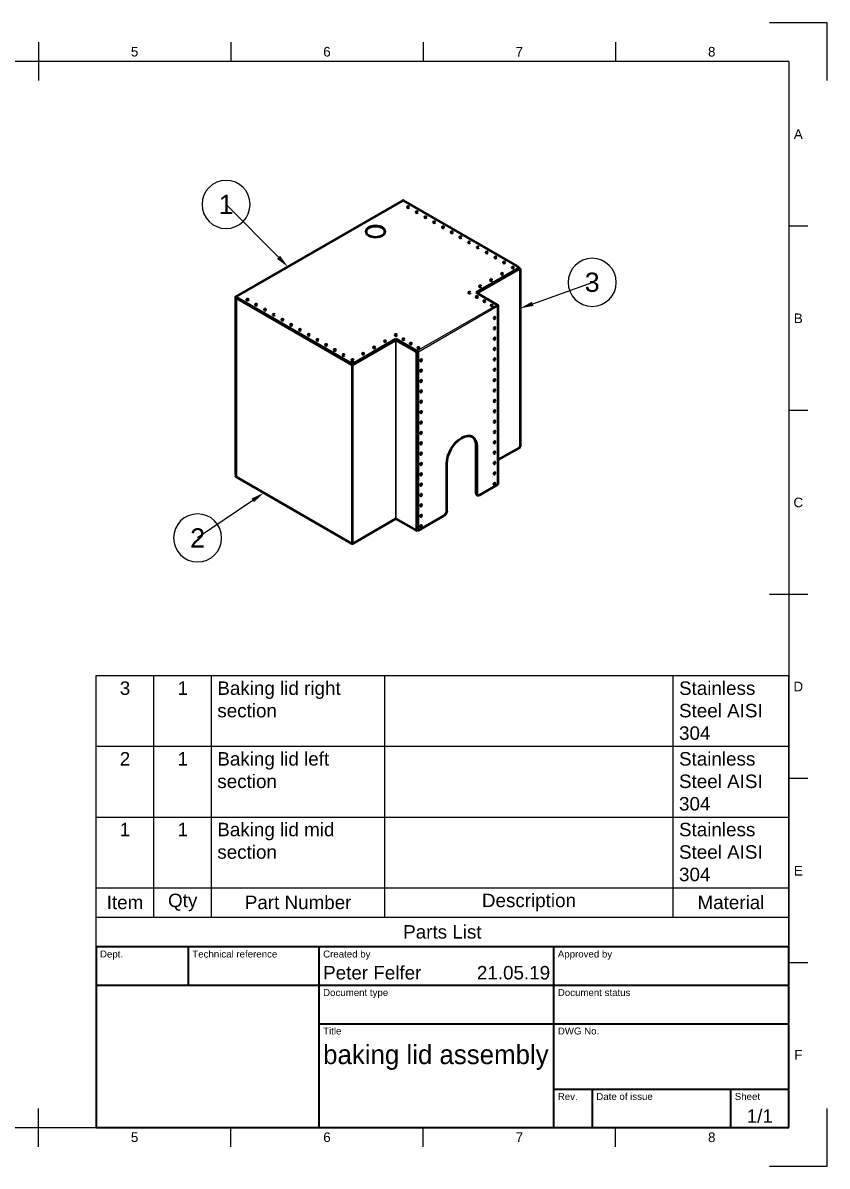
# Model space of a CAD drawing. Header units: millimetres. Extents: x 0 to 420, y 0 to 297.
# Drawn here: x 211 to 420, y 0 to 297 of the extents above; entities that cross this region are included whole.
import ezdxf
from ezdxf import colors
from ezdxf.entities.mleader import LeaderData, LeaderLine
from ezdxf.enums import TextEntityAlignment as Align
from ezdxf.math import Vec2, Vec3

# ---------------------------------------------------------------- set-up
doc = ezdxf.new("R2010")
doc.units = ezdxf.units.MM
doc.header["$LTSCALE"] = 0.75
for name, color, linetype, lineweight in [('Balloons', 7, 'Continuous', 25), ('Border', 7, 'Continuous', 25), ('Parts Lists', 7, 'Continuous', 25), ('TitleBlock', 7, 'Continuous', 35), ('Visible', 7, 'Continuous', 50), ('Visible Narrow', 7, 'Continuous', 25)]:
    doc.layers.add(name, color=color, linetype=linetype, lineweight=lineweight)
doc.styles.add('FusionTitle', font='')
doc.styles.get("Standard").update_dxf_attribs({"font": 'arial.ttf'})
doc.styles.get('FusionTitle').set_extended_font_data('Arial Unicode MS')

# ---------------------------------------------------------------- blocks, each defined once
blk = doc.blocks.new('ISO_A3_SHEET')
at = {"layer": 'Border'}
for p, q in [((420, 297), (405, 297)), ((420, 282), (420, 297)), ((215, 292), (215, 282)), ((265, 292), (265, 287)), ((315, 292), (315, 287)), ((365, 292), (365, 287)), ((410, 287), (20, 287)), ((410, 287), (410, 10)), ((415, 244.16666), (410, 244.16666)), ((415, 196.33333), (410, 196.33333)), ((415, 148.5), (405, 148.5)), ((415, 100.66667), (410, 100.66667)), ((415, 52.83334), (410, 52.83334)), ((215, 5), (215, 15)), ((420, 0), (420, 15)), ((20, 10), (410, 10)), ((265, 5), (265, 10)), ((315, 5), (315, 10)), ((365, 5), (365, 10)), ((405, 0), (420, 0))]:
    blk.add_line(p, q, dxfattribs=at)
at = {"layer": 'Border', "style": 'FusionTitle'}
for s, p in [('5', (240, 289.5)), ('6', (290, 289.5)), ('7', (340, 289.5)), ('8', (390, 289.5)), ('A', (412.5, 268.08333)), ('B', (412.5, 220.25)), ('C', (412.5, 172.41667)), ('D', (412.5, 124.58334)), ('E', (412.5, 76.75001)), ('F', (412.5, 28.91668)), ('5', (240, 7.5)), ('6', (290, 7.5)), ('7', (340, 7.5)), ('8', (390, 7.5))]:
    blk.add_text(s, height=2.5, dxfattribs=at).set_placement(p, align=Align.MIDDLE)
blk = doc.blocks.new('ISO_TITLEBLOCK')
at = {"layer": 'TitleBlock'}
for p, q in [((0, 47), (-180, 47)), ((-180, 47), (-180, 0)), ((-156, 37), (-156, 47)), ((-122, 0), (-122, 47)), ((-61, 0), (-61, 47)), ((0, 0), (0, 47)), ((-180, 37), (0, 37)), ((-122, 27), (0, 27)), ((-61, 10), (0, 10)), ((-51, 0), (-51, 10)), ((-15, 0), (-15, 10)), ((-180, 0), (0, 0))]:
    blk.add_line(p, q, dxfattribs=at)
at = {"layer": 'TitleBlock', "style": 'FusionTitle'}
for s, p in [('Dept.', (-179, 46)), ('Technical reference', (-155, 46)), ('Created by', (-121, 46)), ('Approved by', (-60, 46)), ('Document type', (-121, 36)), ('Document status', (-60, 36)), ('Title', (-121, 26)), ('DWG No.', (-60, 26)), ('Rev.', (-60, 9)), ('Date of issue', (-50, 9)), ('Sheet', (-14, 9))]:
    blk.add_text(s, height=1.8, dxfattribs=at).set_placement(p, align=Align.TOP_LEFT)
for tag, p, height in [('DEPT', (-179, 38.5), 3.5), ('TECHNICAL_REFERENCE', (-155, 38.5), 3.5), ('CREATED_BY', (-121, 38.5), 3.5), ('APPROVED_BY', (-60, 38.5), 3.5), ('DOCUMENT_TYPE', (-121, 28.5), 3.5), ('DOCUMENT_STATUS', (-60, 28.5), 3.5), ('TITLE_1', (-121, 16.5), 5), ('TITLE_2', (-121, 9), 5), ('TITLE_3', (-121, 1.5), 5), ('DATE_OF_ISSUE', (-50, 1.5), 3.5)]:
    blk.add_attdef(tag, p, '', height=height, dxfattribs=at)
for tag, p in [('CREATED_DATE', (-62, 38.5)), ('APPROVED_DATE', (-1, 38.5))]:
    blk.add_attdef(tag, text='', height=3.5, dxfattribs=at).set_placement(p, align=Align.RIGHT)
for tag, height, p in [('DRAWING_NUMBER', 5, (-30.5, 16.6)), ('REV', 3.5, (-56, 3.1)), ('SHEET', 3.5, (-7.5, 3.1))]:
    blk.add_attdef(tag, text='', height=height, dxfattribs=at).set_placement(p, align=Align.MIDDLE)
blk = doc.blocks.new('*T7')
at = {"layer": 'Parts Lists', "color": 0, "linetype": 'ByBlock', "lineweight": -2, "transparency": 16777216}
for p, q in [((0, 70.420646), (180, 70.420646)), ((0, 0), (0, 70.420646)), ((15, 7.666667), (15, 70.420646)), ((30, 7.666667), (30, 70.420646)), ((75, 7.666667), (75, 70.420646)), ((150, 7.666667), (150, 70.420646)), ((180, 0), (180, 70.420646)), ((0, 52.058208), (180, 52.058208)), ((0, 33.695771), (180, 33.695771)), ((0, 15.333333), (180, 15.333333)), ((0, 7.666667), (180, 7.666667)), ((0, 0), (180, 0))]:
    blk.add_line(p, q, dxfattribs=at)
at = {"layer": 'Parts Lists', "color": 0, "transparency": 16777216, "char_height": 3.5}
for s, insert, width, attachment_point in [('3', (7.5, 68.920646), 12, 2), ('1', (22.5, 68.920646), 12, 2), ('Baking lid right section', (31.5, 68.920646), 42, 1), ('Stainless Steel AISI 304', (151.5, 68.920646), 27, 1), ('2', (7.5, 50.558208), 12, 2), ('1', (22.5, 50.558208), 12, 2), ('Baking lid left section', (31.5, 50.558208), 42, 1), ('Stainless Steel AISI 304', (151.5, 50.558208), 27, 1), ('1', (7.5, 32.195771), 12, 2), ('1', (22.5, 32.195771), 12, 2), ('Baking lid mid section', (31.5, 32.195771), 42, 1), ('Stainless Steel AISI 304', (151.5, 32.195771), 27, 1), ('Item', (7.5, 11.5), 12, 5), ('Qty', (22.5, 11.5), 12, 5), ('Part Number', (52.5, 11.5), 42, 5), ('Description', (112.5, 11.5), 72, 5), ('Material', (165, 11.5), 27, 5), ('Parts List', (90, 3.833333), 177, 5)]:
    blk.add_mtext(s, dxfattribs=dict(at, insert=insert, width=width, attachment_point=attachment_point))
blk = doc.blocks.new('*B9')
at = {"transparency": 16777216}
for start, end in [(90, 270), (270, 90)]:
    blk.add_arc((0, 0), 6.25, start, end, dxfattribs=at)
at = {"transparency": 16777216, "insert": (0, 0), "char_height": 5, "attachment_point": 5}
blk.add_mtext('2', dxfattribs=at)
blk = doc.blocks.new('*B10')
at = {"transparency": 16777216}
for start, end in [(90, 270), (270, 90)]:
    blk.add_arc((0, 0), 6.25, start, end, dxfattribs=at)
at = {"transparency": 16777216, "insert": (0, 0), "char_height": 5, "attachment_point": 5}
blk.add_mtext('1', dxfattribs=at)
blk = doc.blocks.new('*B11')
at = {"transparency": 16777216}
for start, end in [(90, 270), (270, 90)]:
    blk.add_arc((0, 0), 6.25, start, end, dxfattribs=at)
at = {"transparency": 16777216, "insert": (0, 0), "char_height": 5, "attachment_point": 5}
blk.add_mtext('3', dxfattribs=at)

msp = doc.modelspace()

# ---------------------------------------------------------------- linework, layer by layer
at = {"layer": 'Visible', "extrusion": (0.707107, -0.407196, 0.578093)}
for p, q in [((309.7487, 250.8345), (266.2616, 225.7919)), ((339.3847, 233.8397), (309.8984, 250.8198)), ((328.7781, 226.9174), (339.3847, 233.0253)), ((328.8846, 226.8561), (339.3847, 232.9027)), ((339.6611, 233.5367), (339.9918, 233.3462)), ((339.8047, 233.2667), (339.6748, 233.2667)), ((339.6776, 233.3099), (339.6776, 233.4325)), ((339.8047, 233.3531), (339.6776, 233.3531)), ((339.8047, 233.3531), (339.8047, 233.2667)), ((340.1797, 233.0646), (340.1797, 186.8323)), ((266.4113, 225.7772), (295.8977, 208.7972)), ((334.2229, 223.782), (328.7781, 226.9174)), ((266.1992, 225.6541), (266.1992, 180.1167)), ((266.3052, 225.593), (266.3052, 180.0557)), ((266.3234, 225.4093), (266.3234, 179.177)), ((295.8977, 208.6745), (266.4113, 225.6546)), ((266.4113, 225.5674), (266.487, 225.611)), ((266.4113, 225.5674), (266.4895, 225.5224)), ((266.4113, 225.5315), (266.4113, 225.5674)), ((266.4113, 225.5315), (266.4732, 225.4959)), ((328.9024, 225.6931), (328.9024, 225.6568)), ((334.435, 223.4145), (334.435, 177.0596)), ((297.3119, 208.7972), (307.9185, 214.9051)), ((307.9185, 214.7825), (297.3119, 208.6745)), ((307.9185, 214.7825), (307.9185, 214.9051)), ((307.9185, 214.9051), (313.3632, 211.7697)), ((313.3632, 211.6471), (307.9185, 214.7825)), ((308.1306, 215.8469), (308.1306, 215.8766)), ((308.1306, 214.6274), (308.1306, 214.6603)), ((313.1511, 211.4018), (313.2571, 211.4629)), ((313.3632, 211.6471), (313.3632, 211.6466)), ((313.3725, 211.6412), (313.3632, 211.6466)), ((313.4693, 165.1084), (313.4693, 211.4633)), ((313.5753, 211.4023), (313.5753, 165.0473)), ((296.5298, 209.4227), (296.5298, 209.3)), ((296.5298, 208.4327), (296.5298, 208.5075)), ((296.5298, 208.4327), (296.5298, 208.31)), ((296.6798, 209.3), (296.6798, 209.4227)), ((296.6798, 208.4327), (296.6798, 208.5075)), ((296.6798, 208.4327), (296.6798, 208.31)), ((328.8135, 174.7621), (328.8135, 187.0253)), ((328.9196, 186.9642), (328.9196, 174.701)), ((340.0918, 186.7102), (334.435, 183.4526)), ((321.1414, 170.2219), (321.1414, 182.4851)), ((296.3926, 161.7898), (266.4113, 179.0549)), ((329.6267, 174.2907), (334.435, 177.0596)), ((329.1276, 174.2416), (329.0216, 174.3027)), ((307.8124, 168.1217), (296.8169, 161.7898)), ((313.1511, 165.1695), (308.0245, 168.1217)), ((313.5753, 165.0473), (320.4343, 168.9971)), ((313.5753, 165.0473), (313.4693, 165.1084))]:
    msp.add_line(p, q, dxfattribs=at)
at = {"layer": 'Visible'}
for centre, major_axis, ratio, start_param, end_param in [((309.8984, 250.5745), (-0.1497, 0.26), 0.57809312, -0.78346445, 0), ((311.0733, 249.0026), (-0.25, 0), 0.5758617, 3.58155794, 5.84322002), ((311.0733, 248.8799), (-0.25, 0), 0.5758617, 4.16103515, 5.26374281), ((313.3442, 247.6948), (-0.25, 0), 0.5758617, 3.58155794, 5.84322002), ((313.3442, 247.5722), (0.25, 0), 0.5758617, 1.0194425, 2.12215016), ((315.6151, 246.3871), (-0.25, 0), 0.5758617, 3.58155794, 5.84322002), ((302.6152, 242.6754), (2.5, 0), 0.5758617, 0.04260369, 3.09898896), ((315.6151, 246.2645), (0.25, 0), 0.5758617, 1.0194425, 2.12215016), ((317.886, 245.0794), (0.25, 0), 0.5758617, 0.43996528, 2.70162737), ((317.886, 244.9568), (-0.25, 0), 0.5758617, 4.16103515, 5.26374281), ((320.1569, 243.7717), (0.25, 0), 0.5758617, 0.43996528, 2.70162737), ((320.1569, 243.649), (-0.25, 0), 0.5758617, 4.16103515, 5.26374281), ((322.4278, 242.4639), (0.25, 0), 0.5758617, 0.43996528, 2.70162737), ((322.4278, 242.3413), (-0.25, 0), 0.5758617, 4.16103515, 5.26374281), ((324.6987, 241.1562), (0.25, 0), 0.5758617, 0.43996528, 2.70162737), ((324.6987, 241.0336), (-0.25, 0), 0.5758617, 4.16103515, 5.26374281), ((326.9696, 239.8485), (0.25, 0), 0.5758617, 0.43996528, 2.70162737), ((326.9696, 239.7259), (-0.25, 0), 0.5758617, 4.16103515, 5.26374281), ((329.2405, 238.5408), (0.25, 0), 0.5758617, 0.43996528, 2.70162737), ((329.2405, 238.4181), (-0.25, 0), 0.5758617, 4.16103515, 5.26374281), ((331.5114, 237.233), (-0.25, 0), 0.5758617, 3.58155794, 5.84322002), ((331.5114, 237.1104), (0.25, 0), 0.5758617, 1.0194425, 2.12215016), ((333.7823, 235.9253), (0.25, 0), 0.5758617, 0.43996528, 2.70162737), ((333.7823, 235.8027), (0.25, 0), 0.5758617, 1.0194425, 2.12215016), ((336.0532, 234.6176), (0.25, 0), 0.5758617, 0.43996528, 2.70162737), ((336.0532, 234.495), (-0.25, 0), 0.5758617, 4.16103515, 5.26374281), ((335.4956, 231.6811), (0.25, 0), 0.5758617, 0.43996528, 2.70162737), ((335.4956, 231.5585), (0.25, 0), 0.5758617, 1.0194425, 2.12215016), ((338.3241, 233.3099), (0.25, 0), 0.5758617, 0.43996528, 2.70162737), ((338.3241, 233.1872), (-0.25, 0), 0.5758617, 4.16103515, 5.26374281), ((338.6776, 233.3099), (1, 0), 0.5758617, -0.78539816, 0), ((339.8797, 233.0646), (-0.15, 0), 0.5758617, 3.4496788, 3.62824115), ((332.6672, 230.0523), (0.25, 0), 0.5758617, 0.43996528, 2.70162737), ((332.6672, 229.9297), (0.25, 0), 0.5758617, 1.0194425, 2.12215016), ((266.4113, 225.532), (-0.1497, 0.26), 0.57809312, -0.78346445, 0.78733187), ((327.0104, 226.7947), (-0.25, 0), 0.5758617, 3.58155794, 5.84322002), ((328.9549, 225.6749), (-0.25, 0), 0.5758617, 3.58155794, 5.84322002), ((328.8842, 226.7327), (-0.1497, 0.26), 0.57809312, 4.45698616, 5.07594893), ((329.8388, 228.4235), (0.25, 0), 0.5758617, 0.43996528, 2.70162737), ((329.8388, 228.3009), (0.25, 0), 0.5758617, 1.0194425, 2.12215016), ((266.4113, 225.532), (-0.0749, 0.13), 0.57809312, -0.78346445, 0.78733187), ((269.354, 224.978), (0.25, 0), 0.5758617, 0.43996528, 2.70162737), ((269.354, 224.8554), (-0.25, 0), 0.5758617, 4.16103515, 5.26374281), ((271.6249, 223.6703), (-0.25, 0), 0.5758617, 3.58155794, 5.84322002), ((271.6249, 223.5477), (-0.25, 0), 0.5758617, 4.16103515, 5.26374281), ((328.9549, 225.5523), (-0.25, 0), 0.5758617, 4.16103515, 5.26374281), ((330.8995, 224.5552), (0.25, 0), 0.5758617, 0.43996528, 2.70162737), ((330.8995, 224.4325), (-0.25, 0), 0.5758617, 4.16103515, 5.26374281), ((332.844, 223.4354), (0.25, 0), 0.5758617, 0.43996528, 2.70162737), ((332.844, 223.3127), (-0.25, 0), 0.5758617, 4.16103515, 5.26374281), ((273.8958, 222.3626), (-0.25, 0), 0.5758617, 3.58155794, 5.84322002), ((273.8958, 222.2399), (-0.25, 0), 0.5758617, 4.16103515, 5.26374281), ((276.1667, 221.0548), (0.25, 0), 0.5758617, 0.43996528, 2.70162737), ((276.1667, 220.9322), (-0.25, 0), 0.5758617, 4.16103515, 5.26374281), ((278.4376, 219.7471), (0.25, 0), 0.5758617, 0.43996528, 2.70162737), ((333.339, 220.4572), (0.1248, 0.2166), 0.57809312, 4.15170592, 5.27307204), ((333.445, 220.3962), (0.1248, 0.2166), 0.57809312, 3.57883851, 5.84593945), ((278.4376, 219.6245), (-0.25, 0), 0.5758617, 4.16103515, 5.26374281), ((280.7085, 218.4394), (-0.25, 0), 0.5758617, 3.58155794, 5.84322002), ((280.7085, 218.3168), (-0.25, 0), 0.5758617, 4.16103515, 5.26374281), ((282.9794, 217.1317), (0.25, 0), 0.5758617, 0.43996528, 2.70162737), ((282.9794, 217.009), (0.25, 0), 0.5758617, 1.0194425, 2.12215016), ((333.339, 217.7641), (0.1248, 0.2166), 0.57809312, 4.15170592, 5.27307204), ((333.445, 217.7031), (0.1248, 0.2166), 0.57809312, 3.57883851, 5.84593945), ((285.2503, 215.8239), (0.25, 0), 0.5758617, 0.43996528, 2.70162737), ((285.2503, 215.7013), (-0.25, 0), 0.5758617, 4.16103515, 5.26374281), ((287.5212, 214.5162), (-0.25, 0), 0.5758617, 3.58155794, 5.84322002), ((287.5212, 214.3936), (-0.25, 0), 0.5758617, 4.16103515, 5.26374281), ((305.0901, 214.1717), (0.25, 0), 0.5758617, 0.43996528, 2.70162737), ((305.0901, 214.049), (-0.25, 0), 0.5758617, 4.16103515, 5.26374281), ((307.6003, 214.4761), (-0.1497, 0.26), 0.57809312, 3.92892453, 5.07594893), ((307.9185, 215.8005), (0.25, 0), 0.5758617, 0.43996528, 2.70162737), ((307.9185, 214.2929), (0.15, 0), 0.5758617, 0.78539816, 2.35619449), ((309.863, 214.6807), (-0.25, 0), 0.5758617, 3.58155794, 5.84322002), ((309.863, 214.558), (-0.25, 0), 0.5758617, 4.16103515, 5.26374281), ((333.339, 215.071), (0.1248, 0.2166), 0.57809312, 4.15170592, 5.27307204), ((333.445, 215.01), (0.1248, 0.2166), 0.57809312, 3.57883851, 5.84593945), ((289.7921, 213.2085), (0.25, 0), 0.5758617, 0.43996528, 2.70162737), ((289.7921, 213.0859), (-0.25, 0), 0.5758617, 4.16103515, 5.26374281), ((292.063, 211.9008), (0.25, 0), 0.5758617, 0.43996528, 2.70162737), ((292.063, 211.7781), (-0.25, 0), 0.5758617, 4.16103515, 5.26374281), ((299.4332, 210.9141), (0.25, 0), 0.5758617, 0.43996528, 2.70162737), ((299.4332, 210.7915), (-0.25, 0), 0.5758617, 4.16103515, 5.26374281), ((302.2616, 212.5429), (0.25, 0), 0.5758617, 0.43996528, 2.70162737), ((302.2616, 212.4203), (-0.25, 0), 0.5758617, 4.16103515, 5.26374281), ((311.8076, 213.5609), (0.25, 0), 0.5758617, 0.43996528, 2.70162737), ((311.8076, 213.4382), (0.25, 0), 0.5758617, 1.0194425, 2.12215016), ((313.3632, 211.524), (0.3, 0), 0.5758617, 3.92699082, 5.0737561), ((313.3632, 211.524), (0.0749, 0.13), 0.57809312, 0.78346445, 2.35426078), ((313.3632, 211.524), (-0.15, 0), 0.5758617, 0.78539816, 2.35619449), ((313.3632, 211.5244), (-0.0749, 0.13), 0.57809312, 3.92892453, 5.49972085), ((313.7521, 212.4411), (0.25, 0), 0.5758617, 0.43996528, 2.70162737), ((313.7521, 212.3185), (-0.25, 0), 0.5758617, 4.16103515, 5.26374281), ((333.339, 212.3779), (0.1248, 0.2166), 0.57809312, 4.15170592, 5.27307204), ((333.445, 212.3169), (0.1248, 0.2166), 0.57809312, 3.57883851, 5.84593945), ((294.3339, 210.593), (0.25, 0), 0.5758617, 0.43996528, 2.70162737), ((294.3339, 210.4704), (-0.25, 0), 0.5758617, 4.16103515, 5.26374281), ((296.6048, 209.0817), (1, 0), 0.5758617, 3.92699082, 5.49778714), ((296.6048, 209.2853), (-0.25, 0), 0.5758617, 3.58155794, 5.84322002), ((296.6048, 209.1627), (0.25, 0), 0.5758617, 1.87548898, 2.12215016), ((296.6048, 208.1442), (0.15, 0), 0.5758617, 3.92699082, 5.49778714), ((296.6048, 209.1627), (-0.25, 0), 0.5758617, 4.16103515, 4.40769633), ((314.2471, 209.463), (0.1248, 0.2166), 0.57809312, 4.15170592, 5.27307204), ((314.3532, 209.4019), (0.1248, 0.2166), 0.57809312, 3.57883851, 5.84593945), ((333.339, 209.6849), (0.1248, 0.2166), 0.57809312, 4.15170592, 5.27307204), ((333.445, 209.6238), (0.1248, 0.2166), 0.57809312, 3.57883851, 5.84593945), ((314.2471, 206.7699), (0.1248, 0.2166), 0.57809312, 4.15170592, 5.27307204), ((314.3532, 206.7088), (0.1248, 0.2166), 0.57809312, 3.57883851, 5.84593945), ((333.339, 206.9918), (0.1248, 0.2166), 0.57809312, 4.15170592, 5.27307204), ((333.445, 206.9307), (0.1248, 0.2166), 0.57809312, 3.57883851, 5.84593945), ((314.2471, 204.0768), (0.1248, 0.2166), 0.57809312, 4.15170592, 5.27307204), ((314.3532, 204.0157), (0.1248, 0.2166), 0.57809312, 3.57883851, 5.84593945), ((333.339, 204.2987), (0.1248, 0.2166), 0.57809312, 4.15170592, 5.27307204), ((333.445, 204.2376), (0.1248, 0.2166), 0.57809312, 3.57883851, 5.84593945), ((314.2471, 201.3837), (0.1248, 0.2166), 0.57809312, 4.15170592, 5.27307204), ((314.3532, 201.3226), (0.1248, 0.2166), 0.57809312, 3.57883851, 5.84593945), ((333.339, 201.6056), (0.1248, 0.2166), 0.57809312, 4.15170592, 5.27307204), ((333.445, 201.5445), (0.1248, 0.2166), 0.57809312, 3.57883851, 5.84593945), ((333.445, 198.8514), (0.1248, 0.2166), 0.57809312, 3.57883851, 5.84593945), ((314.2471, 198.6906), (0.1248, 0.2166), 0.57809312, 4.15170592, 5.27307204), ((314.2471, 195.9975), (0.1248, 0.2166), 0.57809312, 4.15170592, 5.27307204), ((314.3532, 198.6295), (0.1248, 0.2166), 0.57809312, 3.57883851, 5.84593945), ((314.3532, 195.9364), (0.1248, 0.2166), 0.57809312, 3.57883851, 5.84593945), ((333.339, 198.9125), (0.1248, 0.2166), 0.57809312, 4.15170592, 5.27307204), ((333.339, 196.2194), (0.1248, 0.2166), 0.57809312, 4.15170592, 5.27307204), ((333.445, 196.1583), (0.1248, 0.2166), 0.57809312, 3.57883851, 5.84593945), ((314.2471, 193.3044), (0.1248, 0.2166), 0.57809312, 4.15170592, 5.27307204), ((314.3532, 193.2433), (0.1248, 0.2166), 0.57809312, 3.57883851, 5.84593945), ((333.339, 193.5263), (0.1248, 0.2166), 0.57809312, 4.15170592, 5.27307204), ((333.445, 193.4652), (0.1248, 0.2166), 0.57809312, 3.57883851, 5.84593945), ((314.2471, 190.6113), (0.1248, 0.2166), 0.57809312, 4.15170592, 5.27307204), ((314.3532, 190.5502), (0.1248, 0.2166), 0.57809312, 3.57883851, 5.84593945), ((333.339, 190.8332), (0.1248, 0.2166), 0.57809312, 4.15170592, 5.27307204), ((333.445, 190.7721), (0.1248, 0.2166), 0.57809312, 3.57883851, 5.84593945), ((314.2471, 187.9182), (0.1248, 0.2166), 0.57809312, 4.15170592, 5.27307204), ((314.3532, 187.8571), (0.1248, 0.2166), 0.57809312, 3.57883851, 5.84593945), ((324.9244, 184.7857), (2.7447, 4.7662), 0.57809312, -0.78733187, -0.01924874), ((333.339, 188.1401), (0.1248, 0.2166), 0.57809312, 4.15170592, 5.27307204), ((333.445, 188.079), (0.1248, 0.2166), 0.57809312, 3.57883851, 5.84593945), ((314.2471, 185.2251), (0.1248, 0.2166), 0.57809312, 4.15170592, 5.27307204), ((314.3532, 185.164), (0.1248, 0.2166), 0.57809312, 3.57883851, 5.84593945), ((333.339, 185.447), (0.1248, 0.2166), 0.57809312, 4.15170592, 5.27307204), ((333.445, 185.3859), (0.1248, 0.2166), 0.57809312, 3.57883851, 5.84593945), ((339.8797, 186.8323), (0.3, 0), 0.5758617, -0.78539816, 0), ((314.2471, 182.532), (0.1248, 0.2166), 0.57809312, 4.15170592, 5.27307204), ((314.3532, 182.4709), (0.1248, 0.2166), 0.57809312, 3.57883851, 5.84593945), ((333.339, 182.7539), (0.1248, 0.2166), 0.57809312, 4.15170592, 5.27307204), ((333.445, 182.6928), (0.1248, 0.2166), 0.57809312, 3.57883851, 5.84593945), ((266.9063, 180.5239), (0.499, 0.8666), 0.57809312, 2.35426078, 2.9561559), ((314.2471, 179.8389), (0.1248, 0.2166), 0.57809312, 4.15170592, 5.27307204), ((314.3532, 179.7778), (0.1248, 0.2166), 0.57809312, 3.57883851, 5.84593945), ((333.339, 180.0608), (0.1248, 0.2166), 0.57809312, 4.15170592, 5.27307204), ((333.445, 179.9997), (0.1248, 0.2166), 0.57809312, 3.57883851, 5.84593945), ((314.2471, 177.1458), (0.1248, 0.2166), 0.57809312, 4.15170592, 5.27307204), ((314.3532, 177.0847), (0.1248, 0.2166), 0.57809312, 3.57883851, 5.84593945), ((333.339, 177.3677), (0.1248, 0.2166), 0.57809312, 4.15170592, 5.27307204), ((333.445, 177.3066), (0.1248, 0.2166), 0.57809312, 3.57883851, 5.84593945), ((314.2471, 174.4527), (0.1248, 0.2166), 0.57809312, 4.15170592, 5.27307204), ((314.3532, 174.3916), (0.1248, 0.2166), 0.57809312, 3.57883851, 5.84593945), ((329.5206, 175.1693), (0.499, 0.8666), 0.57809312, 2.35426078, 3.14159265), ((314.2471, 171.7596), (0.1248, 0.2166), 0.57809312, 4.15170592, 5.27307204), ((314.3532, 171.6985), (0.1248, 0.2166), 0.57809312, 3.57883851, 5.84593945), ((314.2471, 169.0665), (0.1248, 0.2166), 0.57809312, 4.15170592, 5.27307204), ((314.2471, 166.3734), (0.1248, 0.2166), 0.57809312, 4.15170592, 5.27307204), ((314.3532, 169.0054), (0.1248, 0.2166), 0.57809312, 3.57883851, 5.84593945), ((314.3532, 166.3123), (0.1248, 0.2166), 0.57809312, 3.57883851, 5.84593945), ((313.3632, 165.2917), (0.3, 0), 0.5758617, 3.92699082, 5.0737561), ((296.6048, 161.9119), (0.3, 0), 0.5758617, 3.92699082, 5.49778714)]:
    msp.add_ellipse(centre, major_axis=major_axis, ratio=ratio, start_param=start_param, end_param=end_param, dxfattribs=at)
at = {"layer": 'Visible', "extrusion": (-1e-16, 0, -1)}
for centre, major_axis, start_param, end_param in [((311.0733, 249.1252), (-0.25, 0), 3.14159265, 9.42477796), ((315.6151, 246.5097), (-0.25, 0), 3.14159265, 9.42477796), ((315.6151, 246.3871), (-0.25, 0), 0.43996528, 2.70162737), ((317.886, 245.202), (-0.25, 0), 3.14159265, 9.42477796), ((317.886, 245.0794), (0.25, 0), 3.58155794, 5.84322002), ((320.1569, 243.8943), (-0.25, 0), 3.14159265, 9.42477796), ((322.4278, 242.5866), (-0.25, 0), 3.14159265, 9.42477796), ((324.6987, 241.2788), (-0.25, 0), 3.14159265, 9.42477796), ((326.9696, 239.9711), (-0.25, 0), 3.14159265, 9.42477796), ((331.5114, 237.3557), (-0.25, 0), 3.14159265, 9.42477796), ((331.5114, 237.233), (-0.25, 0), 0.43996528, 2.70162737), ((333.7823, 236.0479), (-0.25, 0), 3.14159265, 9.42477796), ((333.7823, 235.9253), (0.25, 0), 3.58155794, 5.84322002), ((336.0532, 234.7402), (-0.25, 0), 3.14159265, 9.42477796), ((336.0532, 234.6176), (-0.25, 0), 0.43996528, 2.70162737), ((335.4956, 231.8037), (-0.25, 0), 3.14159265, 9.42477796), ((338.3241, 233.4325), (-0.25, 0), 3.14159265, 9.42477796), ((338.3241, 233.3099), (0.25, 0), 3.58155794, 5.84322002), ((338.6776, 233.4325), (1, 0), -0.78539816, 0.78539816), ((329.8388, 228.5462), (-0.25, 0), 3.14159265, 9.42477796), ((327.0104, 226.9174), (-0.25, 0), 3.14159265, 9.42477796), ((328.9549, 225.7976), (-0.25, 0), 3.14159265, 9.42477796), ((269.354, 225.1006), (-0.25, 0), 3.14159265, 9.42477796), ((271.6249, 223.7929), (-0.25, 0), 3.14159265, 9.42477796), ((330.8995, 224.6778), (-0.25, 0), 3.14159265, 9.42477796), ((332.844, 223.558), (-0.25, 0), 3.14159265, 9.42477796), ((276.1667, 221.0548), (-0.25, 0), 0.43996528, 2.70162737), ((280.7085, 218.562), (-0.25, 0), 3.14159265, 9.42477796), ((282.9794, 217.2543), (-0.25, 0), 3.14159265, 9.42477796), ((285.2503, 215.9466), (-0.25, 0), 3.14159265, 9.42477796), ((307.9185, 215.9231), (-0.25, 0), 3.14159265, 9.42477796), ((292.063, 212.0234), (-0.25, 0), 3.14159265, 9.42477796), ((299.4332, 211.0367), (-0.25, 0), 3.14159265, 9.42477796), ((302.2616, 212.6655), (-0.25, 0), 3.14159265, 9.42477796), ((313.7521, 212.5637), (-0.25, 0), 3.14159265, 9.42477796), ((296.6048, 209.2044), (-1, 0), 3.92699082, 5.49778714), ((266.6234, 179.177), (0.3, 0), 2.35619449, 3.14159265)]:
    msp.add_ellipse(centre, major_axis=major_axis, ratio=0.5758617, start_param=start_param, end_param=end_param, dxfattribs=at)
at = {"layer": 'Visible', "extrusion": (-1e-16, 4e-16, -1)}
msp.add_ellipse((311.0733, 249.0026), major_axis=(-0.25, 0), ratio=0.5758617, start_param=0.43996528, end_param=2.70162737, dxfattribs=at)
at = {"layer": 'Visible', "extrusion": (-1e-16, 0, -1)}
for centre in [(313.3442, 247.8175), (329.2405, 238.6634), (332.6672, 230.1749), (273.8958, 222.4852), (276.1667, 221.1775), (278.4376, 219.8698), (287.5212, 214.6389), (305.0901, 214.2943), (309.863, 214.8033), (289.7921, 213.3311), (311.8076, 213.6835), (294.3339, 210.7157), (296.6048, 209.408)]:
    msp.add_ellipse(centre, major_axis=(0.25, 0), ratio=0.5758617, dxfattribs=at)
at = {"layer": 'Visible', "extrusion": (-3e-16, 2e-16, -1)}
for centre, major_axis, start_param, end_param in [((313.3442, 247.6948), (-0.25, 0), 0.43996528, 2.70162737), ((309.863, 214.6807), (-0.25, 0), 0.43996528, 2.70162737), ((311.8076, 213.5609), (0.25, 0), 3.58155794, 5.84322002), ((313.7521, 212.4411), (-0.25, 0), 0.43996528, 2.70162737), ((296.6048, 209.2853), (0.25, 0), -1.26610367, -0.43996528)]:
    msp.add_ellipse(centre, major_axis=major_axis, ratio=0.5758617, start_param=start_param, end_param=end_param, dxfattribs=at)
at = {"layer": 'Visible', "extrusion": (-2e-16, 1e-16, -1)}
msp.add_ellipse((302.6152, 242.798), major_axis=(2.5, 0), ratio=0.5758617, dxfattribs=at)
at = {"layer": 'Visible', "extrusion": (-1e-16, 2e-16, -1)}
for centre, major_axis, ratio, start_param, end_param in [((320.1569, 243.7717), (-0.25, 0), 0.5758617, 0.43996528, 2.70162737), ((324.6987, 241.1562), (0.25, 0), 0.5758617, 3.58155794, 5.84322002), ((326.9696, 239.8485), (0.25, 0), 0.5758617, 3.58155794, 5.84322002), ((329.2405, 238.5408), (-0.25, 0), 0.5758617, 0.43996528, 2.70162737), ((280.7085, 218.4394), (-0.25, 0), 0.5758617, 0.43996528, 2.70162737), ((282.9794, 217.1317), (0.25, 0), 0.5758617, 3.58155794, 5.84322002), ((285.2503, 215.8239), (0.25, 0), 0.5758617, 3.58155794, 5.84322002), ((287.5212, 214.5162), (0.25, 0), 0.5758617, 3.58155794, 5.84322002), ((314.3532, 198.6295), (0.1248, 0.2166), 0.57809312, 0.43724586, 2.70434679), ((314.3532, 193.2433), (0.1248, 0.2166), 0.57809312, 0.43724586, 2.70434679), ((325.0305, 184.7247), (2.7447, 4.7662), 0.57809312, 3.92892453, 7.07051718)]:
    msp.add_ellipse(centre, major_axis=major_axis, ratio=ratio, start_param=start_param, end_param=end_param, dxfattribs=at)
at = {"layer": 'Visible', "extrusion": (-1e-16, -2e-16, -1)}
msp.add_ellipse((322.4278, 242.4639), major_axis=(0.25, 0), ratio=0.5758617, start_param=3.58155794, end_param=5.84322002, dxfattribs=at)
at = {"layer": 'Visible', "extrusion": (-2e-16, 2e-16, -1)}
for centre, major_axis, ratio, start_param, end_param in [((335.4956, 231.6811), (0.25, 0), 0.5758617, 3.58155794, 5.84322002), ((339.8797, 233.0646), (-0.3, 0), 0.5758617, 2.35619449, 3.92699082), ((332.6672, 230.0523), (0.25, 0), 0.5758617, 3.58155794, 5.84322002), ((329.8388, 228.4235), (0.25, 0), 0.5758617, 3.58155794, 5.84322002), ((333.5511, 220.3351), (0.1248, 0.2166), 0.57809312, 1.57079633, 7.85398163), ((333.5511, 217.642), (0.1248, 0.2166), 0.57809312, 1.57079633, 7.85398163), ((308.2367, 214.4761), (0.1497, 0.26), 0.57809312, 3.92892453, 5.07594893), ((333.5511, 214.9489), (0.1248, 0.2166), 0.57809312, 1.57079633, 7.85398163), ((313.3632, 211.524), (0.1497, 0.26), 0.57809312, 3.92892453, 5.07594893), ((333.5511, 212.2558), (0.1248, 0.2166), 0.57809312, 1.57079633, 7.85398163), ((333.445, 212.3169), (0.1248, 0.2166), 0.57809312, 0.43724586, 2.70434679), ((294.3339, 210.593), (0.25, 0), 0.5758617, 3.58155794, 5.84322002), ((314.4592, 209.3408), (0.1248, 0.2166), 0.57809312, 1.57079633, 7.85398163), ((333.5511, 209.5627), (0.1248, 0.2166), 0.57809312, 1.57079633, 7.85398163), ((333.445, 209.6238), (0.1248, 0.2166), 0.57809312, 0.43724586, 2.70434679), ((314.4592, 206.6477), (0.1248, 0.2166), 0.57809312, 1.57079633, 7.85398163), ((333.5511, 206.8696), (0.1248, 0.2166), 0.57809312, 1.57079633, 7.85398163), ((333.445, 206.9307), (0.1248, 0.2166), 0.57809312, 0.43724586, 2.70434679), ((314.4592, 203.9546), (0.1248, 0.2166), 0.57809312, 1.57079633, 7.85398163), ((333.5511, 204.1765), (0.1248, 0.2166), 0.57809312, 1.57079633, 7.85398163), ((333.445, 204.2376), (0.1248, 0.2166), 0.57809312, 0.43724586, 2.70434679), ((314.4592, 201.2615), (0.1248, 0.2166), 0.57809312, 1.57079633, 7.85398163), ((333.5511, 201.4834), (0.1248, 0.2166), 0.57809312, 1.57079633, 7.85398163), ((333.5511, 198.7903), (0.1248, 0.2166), 0.57809312, 1.57079633, 7.85398163), ((333.445, 201.5445), (0.1248, 0.2166), 0.57809312, 0.43724586, 2.70434679), ((333.445, 198.8514), (0.1248, 0.2166), 0.57809312, 0.43724586, 2.70434679), ((314.4592, 198.5684), (0.1248, 0.2166), 0.57809312, 1.57079633, 7.85398163), ((314.4592, 195.8753), (0.1248, 0.2166), 0.57809312, 1.57079633, 7.85398163), ((333.5511, 196.0972), (0.1248, 0.2166), 0.57809312, 1.57079633, 7.85398163), ((314.4592, 193.1822), (0.1248, 0.2166), 0.57809312, 1.57079633, 7.85398163), ((333.5511, 193.4041), (0.1248, 0.2166), 0.57809312, 1.57079633, 7.85398163), ((314.4592, 190.4891), (0.1248, 0.2166), 0.57809312, 1.57079633, 7.85398163), ((333.5511, 190.711), (0.1248, 0.2166), 0.57809312, 1.57079633, 7.85398163), ((314.4592, 187.796), (0.1248, 0.2166), 0.57809312, 1.57079633, 7.85398163), ((333.5511, 188.0179), (0.1248, 0.2166), 0.57809312, 1.57079633, 7.85398163), ((314.4592, 185.1029), (0.1248, 0.2166), 0.57809312, 1.57079633, 7.85398163), ((333.5511, 185.3248), (0.1248, 0.2166), 0.57809312, 1.57079633, 7.85398163), ((314.4592, 182.4098), (0.1248, 0.2166), 0.57809312, 1.57079633, 7.85398163), ((333.5511, 182.6317), (0.1248, 0.2166), 0.57809312, 1.57079633, 7.85398163), ((314.4592, 179.7167), (0.1248, 0.2166), 0.57809312, 1.57079633, 7.85398163), ((333.5511, 179.9386), (0.1248, 0.2166), 0.57809312, 1.57079633, 7.85398163), ((314.4592, 177.0236), (0.1248, 0.2166), 0.57809312, 1.57079633, 7.85398163), ((333.5511, 177.2455), (0.1248, 0.2166), 0.57809312, 1.57079633, 7.85398163), ((314.4592, 174.3305), (0.1248, 0.2166), 0.57809312, 1.57079633, 7.85398163), ((314.4592, 171.6374), (0.1248, 0.2166), 0.57809312, 1.57079633, 7.85398163), ((314.4592, 168.9443), (0.1248, 0.2166), 0.57809312, 1.57079633, 7.85398163), ((314.4592, 166.2513), (0.1248, 0.2166), 0.57809312, 1.57079633, 7.85398163)]:
    msp.add_ellipse(centre, major_axis=major_axis, ratio=ratio, start_param=start_param, end_param=end_param, dxfattribs=at)
at = {"layer": 'Visible', "extrusion": (-3e-16, -1e-16, -1)}
for centre in [(328.9549, 225.6749), (330.8995, 224.5552), (332.844, 223.4354)]:
    msp.add_ellipse(centre, major_axis=(0.25, 0), ratio=0.5758617, start_param=3.58155794, end_param=5.84322002, dxfattribs=at)
at = {"layer": 'Visible', "extrusion": (-2e-16, 1e-16, -1)}
for centre, major_axis, ratio, start_param, end_param in [((266.6234, 225.4093), (-0.3, 0), 0.5758617, -0.78539816, 0.78539816), ((333.445, 220.3962), (0.1248, 0.2166), 0.57809312, 0.43724586, 2.70434679), ((333.445, 217.7031), (0.1248, 0.2166), 0.57809312, 0.43724586, 2.70434679), ((307.9185, 214.2929), (-0.3, 0), 0.5758617, 1.15756204, 1.98403061), ((333.445, 215.01), (0.1248, 0.2166), 0.57809312, 0.43724586, 2.70434679), ((296.6048, 209.2853), (-0.25, 0), 0.5758617, 0.43996528, 1.26610367), ((296.6048, 208.1442), (-0.3, 0), 0.5758617, 3.92699082, 5.49778714), ((333.445, 196.1583), (0.1248, 0.2166), 0.57809312, 0.43724586, 2.70434679), ((333.445, 193.4652), (0.1248, 0.2166), 0.57809312, 0.43724586, 2.70434679), ((333.445, 190.7721), (0.1248, 0.2166), 0.57809312, 0.43724586, 2.70434679), ((333.445, 188.079), (0.1248, 0.2166), 0.57809312, 0.43724586, 2.70434679), ((333.445, 185.3859), (0.1248, 0.2166), 0.57809312, 0.43724586, 2.70434679), ((333.445, 182.6928), (0.1248, 0.2166), 0.57809312, 0.43724586, 2.70434679), ((333.445, 179.9997), (0.1248, 0.2166), 0.57809312, 0.43724586, 2.70434679), ((333.445, 177.3066), (0.1248, 0.2166), 0.57809312, 0.43724586, 2.70434679), ((307.9185, 168.0606), (0.15, 0), 0.5758617, 3.92699082, 5.49778714)]:
    msp.add_ellipse(centre, major_axis=major_axis, ratio=ratio, start_param=start_param, end_param=end_param, dxfattribs=at)
at = {"layer": 'Visible', "extrusion": (1e-16, -1e-16, -1)}
msp.add_ellipse((266.6234, 225.4093), major_axis=(0.1497, 0.26), ratio=0.57809312, start_param=3.92892453, end_param=5.07594893, dxfattribs=at)
at = {"layer": 'Visible', "extrusion": (-1e-16, -1e-16, -1)}
for centre, major_axis, ratio, start_param, end_param in [((269.354, 224.978), (0.25, 0), 0.5758617, 3.58155794, 5.84322002), ((271.6249, 223.6703), (0.25, 0), 0.5758617, 3.58155794, 5.84322002), ((334.2229, 223.5367), (-0.1497, 0.26), 0.57809312, 0.78346445, 2.35426078), ((278.4376, 219.7471), (-0.25, 0), 0.5758617, 0.43996528, 2.70162737), ((313.3632, 211.5244), (-0.1497, 0.26), 0.57809312, 0.78346445, 2.35426078)]:
    msp.add_ellipse(centre, major_axis=major_axis, ratio=ratio, start_param=start_param, end_param=end_param, dxfattribs=at)
at = {"layer": 'Visible', "extrusion": (-3e-16, 0, -1)}
for centre in [(273.8958, 222.3626), (299.4332, 210.9141)]:
    msp.add_ellipse(centre, major_axis=(0.25, 0), ratio=0.5758617, start_param=3.58155794, end_param=5.84322002, dxfattribs=at)
at = {"layer": 'Visible', "extrusion": (0, 1e-16, -1)}
for centre, major_axis, ratio, start_param, end_param in [((305.0901, 214.1717), (-0.25, 0), 0.5758617, 0.43996528, 2.70162737), ((302.2616, 212.5429), (0.25, 0), 0.5758617, 3.58155794, 5.84322002), ((314.3532, 209.4019), (0.1248, 0.2166), 0.57809312, 0.43724586, 2.70434679)]:
    msp.add_ellipse(centre, major_axis=major_axis, ratio=ratio, start_param=start_param, end_param=end_param, dxfattribs=at)
at = {"layer": 'Visible', "extrusion": (-1e-16, 1e-16, -1)}
for centre, major_axis, ratio, start_param, end_param in [((289.7921, 213.2085), (0.25, 0), 0.5758617, 3.58155794, 5.84322002), ((292.063, 211.9008), (0.25, 0), 0.5758617, 3.58155794, 5.84322002), ((314.3532, 206.7088), (0.1248, 0.2166), 0.57809312, 0.43724586, 2.70434679), ((314.3532, 201.3226), (0.1248, 0.2166), 0.57809312, 0.43724586, 2.70434679), ((314.3532, 182.4709), (0.1248, 0.2166), 0.57809312, 0.43724586, 2.70434679), ((314.3532, 179.7778), (0.1248, 0.2166), 0.57809312, 0.43724586, 2.70434679), ((314.3532, 171.6985), (0.1248, 0.2166), 0.57809312, 0.43724586, 2.70434679), ((314.3532, 169.0054), (0.1248, 0.2166), 0.57809312, 0.43724586, 2.70434679), ((314.3532, 166.3123), (0.1248, 0.2166), 0.57809312, 0.43724586, 2.70434679)]:
    msp.add_ellipse(centre, major_axis=major_axis, ratio=ratio, start_param=start_param, end_param=end_param, dxfattribs=at)
at = {"layer": 'Visible', "extrusion": (2e-16, -1e-16, -1)}
msp.add_ellipse((314.3532, 204.0157), major_axis=(0.1248, 0.2166), ratio=0.57809312, start_param=0.43724586, end_param=2.70434679, dxfattribs=at)
at = {"layer": 'Visible', "extrusion": (0, -1e-16, -1)}
for centre, major_axis, start_param, end_param in [((314.3532, 195.9364), (0.1248, 0.2166), 0.43724586, 2.70434679), ((314.3532, 190.5502), (0.1248, 0.2166), 0.43724586, 2.70434679), ((314.3532, 187.8571), (0.1248, 0.2166), 0.43724586, 2.70434679), ((267.0124, 180.4629), (0.499, 0.8666), 3.70156101, 3.92892453)]:
    msp.add_ellipse(centre, major_axis=major_axis, ratio=0.57809312, start_param=start_param, end_param=end_param, dxfattribs=at)
at = {"layer": 'Visible', "extrusion": (0, 0, -1)}
for centre in [(314.3532, 185.164), (314.3532, 177.0847), (314.3532, 174.3916)]:
    msp.add_ellipse(centre, major_axis=(0.1248, 0.2166), ratio=0.57809312, start_param=0.43724586, end_param=2.70434679, dxfattribs=at)
at = {"layer": 'Visible', "extrusion": (-3e-16, 3e-16, -1)}
msp.add_ellipse((329.6267, 175.1082), major_axis=(0.499, 0.8666), ratio=0.57809312, start_param=2.3581282, end_param=3.92892453, dxfattribs=at)
at = {"layer": 'Visible', "extrusion": (1e-16, 0, -1)}
msp.add_ellipse((320.4343, 169.8147), major_axis=(0.499, 0.8666), ratio=0.57809312, start_param=0.78733187, end_param=2.3581282, dxfattribs=at)
at = {"layer": 'Visible'}
for points, knots in [([(340.0918, 233.1868), (340.0755, 233.2801), (340.019, 233.3488), (339.9406, 233.3659), (339.899, 233.375), (339.8519, 233.3702), (339.8047, 233.3531)], [0, 0, 0, 0, 1.02632188, 1.02632188, 1.02632188, 1.57079633, 1.57079633, 1.57079633, 1.57079633]), ([(340.0918, 232.9424), (340.0755, 233.0169), (340.019, 233.1131), (339.9406, 233.1829), (339.899, 233.2199), (339.8519, 233.2495), (339.8047, 233.2667)], [0, 0, 0, 0, 1.02632188, 1.02632188, 1.02632188, 1.57079633, 1.57079633, 1.57079633, 1.57079633]), ([(296.3926, 208.0221), (296.3763, 208.1154), (296.4001, 208.2304), (296.4459, 208.319), (296.4702, 208.366), (296.4999, 208.4055), (296.5298, 208.4327)], [0, 0, 0, 0, 1.02632188, 1.02632188, 1.02632188, 1.57079633, 1.57079633, 1.57079633, 1.57079633]), ([(296.5298, 208.31), (296.506, 208.274), (296.4838, 208.2051), (296.4884, 208.1386), (296.4897, 208.1195), (296.4931, 208.1007), (296.4987, 208.0831)], [0, 0, 0, 0, 1.22050928, 1.22050928, 1.22050928, 1.57079633, 1.57079633, 1.57079633, 1.57079633]), ([(296.8169, 208.0221), (296.8332, 208.1154), (296.8094, 208.2304), (296.7637, 208.319), (296.7394, 208.366), (296.7096, 208.4055), (296.6798, 208.4327)], [0, 0, 0, 0, 1.02632188, 1.02632188, 1.02632188, 1.57079633, 1.57079633, 1.57079633, 1.57079633]), ([(296.7108, 208.0831), (296.7303, 208.1442), (296.7206, 208.2204), (296.6994, 208.272), (296.6934, 208.2868), (296.6866, 208.2997), (296.6798, 208.31)], [0, 0, 0, 0, 1.22050928, 1.22050928, 1.22050928, 1.57079633, 1.57079633, 1.57079633, 1.57079633])]:
    msp.add_open_spline(points, degree=3, knots=knots, dxfattribs=at)
for points in [[(339.978, 233.1459), (339.9577, 233.1904), (339.9206, 233.222), (339.8755, 233.2317)], [(340.0918, 233.1868), (340.0588, 233.1677), (340.0257, 233.1487), (339.9926, 233.1296)], [(296.4987, 208.0831), (296.4633, 208.0628), (296.428, 208.0424), (296.3926, 208.0221)], [(296.8169, 208.0221), (296.7815, 208.0424), (296.7462, 208.0628), (296.7108, 208.0831)]]:
    msp.add_open_spline(points, degree=3, dxfattribs=at)
at = {"layer": 'Visible Narrow', "extrusion": (0.707107, -0.407196, 0.578093)}
for p, q in [((309.8984, 250.8198), (266.4113, 225.7772)), ((340.0918, 232.9424), (329.2036, 226.6723)), ((339.3847, 233.0253), (339.3847, 232.9027)), ((339.6512, 233.1783), (339.8047, 233.2667)), ((339.8047, 233.3531), (339.6776, 233.4262)), ((340.0918, 232.9424), (340.0918, 186.7102)), ((266.4113, 225.7772), (266.4113, 225.6546)), ((266.3052, 225.593), (266.1992, 225.6541)), ((266.4117, 225.6544), (266.3052, 225.593)), ((266.4113, 225.2872), (266.4113, 179.0549)), ((296.3926, 208.0221), (266.4113, 225.2872)), ((313.3632, 211.7697), (334.2229, 223.782)), ((334.435, 223.4145), (313.5753, 211.4023)), ((328.9903, 225.6948), (328.9903, 225.6551)), ((307.8124, 214.354), (296.8169, 208.0221)), ((307.8124, 214.354), (307.8124, 168.1217)), ((308.0245, 168.1217), (308.0245, 214.354)), ((313.1511, 211.4018), (308.0245, 214.354)), ((309.7923, 214.6652), (309.7923, 214.6961)), ((313.1511, 165.1695), (313.1511, 211.4018)), ((313.3632, 211.6471), (313.3632, 211.7697)), ((313.5753, 211.4023), (313.4693, 211.4633)), ((295.8977, 208.7972), (295.8977, 208.6745)), ((296.3762, 208.5211), (296.5298, 208.4327)), ((296.3926, 208.0221), (296.3926, 161.7898)), ((296.6798, 208.4327), (296.8333, 208.5211)), ((296.8169, 161.7898), (296.8169, 208.0221)), ((297.3119, 208.6745), (297.3119, 208.7972)), ((328.9196, 186.9642), (328.8135, 187.0253)), ((266.3052, 180.0557), (266.1992, 180.1167)), ((328.9196, 174.701), (328.8135, 174.7621))]:
    msp.add_line(p, q, dxfattribs=at)

# ---------------------------------------------------------------- block references
msp.add_blockref('*T7', (230, 57))
at = {"layer": 'Border'}
msp.add_blockref('ISO_A3_SHEET', (0, 0), dxfattribs=at)
at = {"layer": 'TitleBlock'}
ref = msp.add_blockref('ISO_TITLEBLOCK', (410, 10), dxfattribs=at)
ref.add_attrib('CREATED_DATE', '21.05.19', dxfattribs={"height": 3.5, "style": 'FusionTitle'}).set_placement((348, 48.5), align=Align.RIGHT)
ref.add_attrib('SHEET', '1/1', dxfattribs={"height": 3.5, "style": 'FusionTitle'}).set_placement((402.5, 13.1), align=Align.MIDDLE)
ref.add_attrib('TITLE_1', 'baking lid assembly', (289, 26.5), dxfattribs={"height": 5, "style": 'FusionTitle', "width": 0.961601})
ref.add_attrib('CREATED_BY', 'Peter Felfer', (289, 48.5), dxfattribs={"height": 3.5, "style": 'FusionTitle'})

# ---------------------------------------------------------------- leaders
at = {"layer": 'Balloons'}
ml = msp.add_multileader_block('Standard', dxfattribs=at)
ml.set_content('*B10', color=256)
ml.set_leader_properties()
ml.build(insert=Vec2(0, 0))
ml.multileader.update_dxf_attribs({"has_dogleg": 0, "arrow_head_size": 3.5, "block_connection_type": 1})
ctx = ml.context
ctx.base_point, ctx.char_height, ctx.arrow_head_size, ctx.plane_origin = Vec3(263.7799, 249.8297), 3.5, 3.5, Vec3(279.8574, 233.6212)
ctx.attachment_type = 1
notes = []
notes.append((ctx, [(0, (1, 1, 0), (271.7799, 249.8297), (-1, 0), 8, [(0, [(279.8574, 233.6212)], 0, [])])]))
ctx.block.insert = Vec3(263.7799, 249.8297)
ml = msp.add_multileader_block('Standard', dxfattribs=at)
ml.set_content('*B11', color=256)
ml.set_leader_properties()
ml.build(insert=Vec2(0, 0))
ml.multileader.update_dxf_attribs({"has_dogleg": 0, "arrow_head_size": 3.5, "block_connection_type": 1})
ctx = ml.context
ctx.base_point, ctx.char_height, ctx.arrow_head_size, ctx.plane_origin = Vec3(358.9289, 229.5855), 3.5, 3.5, Vec3(340.1797, 222.8375)
ctx.attachment_type = 1
notes.append((ctx, [(0, (1, 1, 0), (350.9289, 229.5855), (1, 0), 8, [(0, [(340.1797, 222.8375)], 0, [])])]))
ctx.block.insert = Vec3(358.9289, 229.5855)
ml = msp.add_multileader_block('Standard', dxfattribs=at)
ml.set_content('*B9', color=256)
ml.set_leader_properties()
ml.build(insert=Vec2(0, 0))
ml.multileader.update_dxf_attribs({"has_dogleg": 0, "arrow_head_size": 3.5, "block_connection_type": 1})
ctx = ml.context
ctx.base_point, ctx.char_height, ctx.arrow_head_size, ctx.plane_origin = Vec3(256.377, 163.1933), 3.5, 3.5, Vec3(273.5939, 174.9187)
ctx.attachment_type = 1
notes.append((ctx, [(0, (1, 1, 0), (264.377, 163.1933), (-1, 0), 8, [(0, [(273.5939, 174.9187)], 0, [])])]))
ctx.block.insert = Vec3(256.377, 163.1933)
for ctx, leaders in notes:
    for number, flags, end, landing, length, lines in leaders:
        leader = LeaderData()
        leader.index, (leader.has_last_leader_line, leader.has_dogleg_vector, leader.attachment_direction) = number, flags
        leader.last_leader_point, leader.dogleg_vector, leader.dogleg_length = Vec3(end), Vec3(landing), length
        for number, points, colour, breaks in lines:
            line = LeaderLine()
            line.index, line.vertices, line.color, line.breaks = number, Vec3.list(points), colors.encode_raw_color(colour), breaks
            leader.lines.append(line)
        ctx.leaders.append(leader)

doc.saveas('drawing.dxf')
